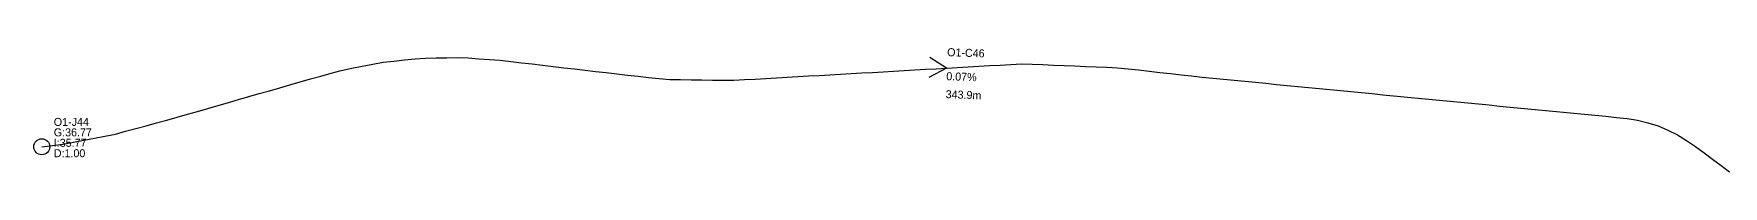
# Model space of a CAD drawing. Header units: metres. Extents: x 607160 to 610559, y 2613470 to 2618337.
# Drawn here: x 607279.2 to 607595.8, y 2615651.8 to 2615675 of the extents above; entities that cross this region are included whole.
import ezdxf

# ---------------------------------------------------------------- set-up
doc = ezdxf.new("R2010")
doc.units = ezdxf.units.M
for name, color, linetype in [('SW-DRAIN-LABELS', 3, 'Continuous'), ('SW-DRAIN-SUB-01', 1, 'Continuous'), ('SW-JUNCTIONS', 7, 'Continuous')]:
    doc.layers.add(name, color=color, linetype=linetype)

msp = doc.modelspace()

# ---------------------------------------------------------------- linework, layer by layer
at = {"layer": 'SW-DRAIN-SUB-01'}
for q in [(607447.09, 2615673.23), (607446.95, 2615669.49)]:
    msp.add_line((607450.26, 2615671.24), q, dxfattribs=at)
msp.add_lwpolyline([(607280.66, 2615656.52), (607282.65, 2615656.74), (607284.62, 2615657.03), (607286.59, 2615657.4), (607288.56, 2615657.77), (607290.52, 2615658.14), (607292.49, 2615658.51), (607294.45, 2615658.89), (607296.38, 2615659.42), (607298.31, 2615659.94), (607300.24, 2615660.46), (607302.17, 2615660.98), (607304.1, 2615661.51), (607306.02, 2615662.05), (607307.95, 2615662.6), (607309.87, 2615663.15), (607311.79, 2615663.71), (607313.71, 2615664.26), (607315.64, 2615664.81), (607317.56, 2615665.36), (607319.48, 2615665.91), (607321.4, 2615666.46), (607323.33, 2615667.01), (607325.25, 2615667.57), (607327.17, 2615668.12), (607329.09, 2615668.67), (607331.02, 2615669.22), (607332.95, 2615669.75), (607334.87, 2615670.29), (607336.8, 2615670.82), (607338.75, 2615671.26), (607340.72, 2615671.62), (607342.68, 2615671.99), (607344.65, 2615672.36), (607346.64, 2615672.57), (607348.63, 2615672.77), (607350.62, 2615672.97), (607352.61, 2615673.12), (607354.61, 2615673.15), (607356.61, 2615673.18), (607358.61, 2615673.22), (607360.61, 2615673.14), (607362.6, 2615673), (607364.6, 2615672.86), (607366.59, 2615672.72), (607368.58, 2615672.49), (607370.56, 2615672.25), (607372.55, 2615672.02), (607374.54, 2615671.79), (607376.52, 2615671.55), (607378.51, 2615671.32), (607380.49, 2615671.08), (607382.48, 2615670.85), (607384.47, 2615670.62), (607386.45, 2615670.39), (607388.44, 2615670.16), (607390.43, 2615669.94), (607392.42, 2615669.72), (607394.4, 2615669.49), (607396.39, 2615669.27), (607398.38, 2615669.11), (607400.38, 2615669.08), (607402.38, 2615669.05), (607404.38, 2615669.03), (607406.38, 2615669), (607408.38, 2615668.97), (607410.38, 2615668.97), (607412.38, 2615669.08), (607414.37, 2615669.2), (607416.37, 2615669.31), (607418.37, 2615669.42), (607420.36, 2615669.54), (607422.36, 2615669.65), (607424.36, 2615669.77), (607426.36, 2615669.88), (607428.35, 2615669.99), (607430.35, 2615670.11), (607432.35, 2615670.22), (607434.34, 2615670.33), (607436.34, 2615670.45), (607438.34, 2615670.56), (607440.33, 2615670.68), (607442.33, 2615670.79), (607444.33, 2615670.9), (607446.32, 2615671.02), (607448.32, 2615671.13), (607450.32, 2615671.25), (607452.31, 2615671.36), (607454.31, 2615671.47), (607456.31, 2615671.59), (607458.3, 2615671.7), (607460.3, 2615671.81), (607462.3, 2615671.93), (607464.29, 2615672.04), (607466.29, 2615671.98), (607468.29, 2615671.9), (607470.29, 2615671.81), (607472.29, 2615671.73), (607474.28, 2615671.64), (607476.28, 2615671.56), (607478.28, 2615671.47), (607480.28, 2615671.39), (607482.28, 2615671.31), (607484.27, 2615671.11), (607486.25, 2615670.89), (607488.24, 2615670.67), (607490.23, 2615670.45), (607492.22, 2615670.23), (607494.21, 2615670.01), (607496.19, 2615669.79), (607498.18, 2615669.57), (607500.17, 2615669.36), (607502.16, 2615669.17), (607504.15, 2615668.98), (607506.14, 2615668.78), (607508.13, 2615668.59), (607510.12, 2615668.4), (607512.12, 2615668.2), (607514.11, 2615668.01), (607516.1, 2615667.82), (607518.09, 2615667.63), (607520.08, 2615667.43), (607522.07, 2615667.24), (607524.06, 2615667.05), (607526.05, 2615666.85), (607528.04, 2615666.66), (607530.03, 2615666.47), (607532.02, 2615666.27), (607534.01, 2615666.08), (607536, 2615665.89), (607537.99, 2615665.7), (607539.98, 2615665.5), (607541.98, 2615665.31), (607543.97, 2615665.12), (607545.96, 2615664.92), (607547.95, 2615664.73), (607549.94, 2615664.54), (607551.93, 2615664.35), (607553.92, 2615664.15), (607555.91, 2615663.96), (607557.9, 2615663.77), (607559.89, 2615663.57), (607561.88, 2615663.38), (607563.87, 2615663.19), (607565.86, 2615662.99), (607567.85, 2615662.8), (607569.84, 2615662.61), (607571.84, 2615662.42), (607573.83, 2615662.22), (607575.82, 2615662.03), (607577.81, 2615661.84), (607579.77, 2615661.49), (607581.71, 2615661), (607583.63, 2615660.44), (607585.44, 2615659.6), (607587.25, 2615658.76), (607588.93, 2615657.68), (607590.6, 2615656.57), (607592.23, 2615655.41), (607593.83, 2615654.21), (607595.43, 2615653.01), (607597.03, 2615651.81)], dxfattribs=at)
at = {"layer": 'SW-JUNCTIONS'}
msp.add_circle((607280.66, 2615656.52), 1.5, dxfattribs=at)

# ---------------------------------------------------------------- texts
at = {"layer": 'SW-DRAIN-LABELS', "color": 3}
msp.add_text('O1-C46', height=1.5, rotation=-2.0775, dxfattribs=at).set_placement((607450.34, 2615673.49))
at = {"layer": 'SW-DRAIN-LABELS', "color": 2}
for s, p in [('0.07%', (607450.18, 2615668.99)), ('343.9m', (607450.06, 2615665.62))]:
    msp.add_text(s, height=1.5, rotation=-2.0775, dxfattribs=at).set_placement(p)
at = {"layer": 'SW-DRAIN-LABELS', "color": 7}
for s, p in [('O1-J44', (607282.91, 2615660.42)), ('G:36.77', (607282.91, 2615658.47))]:
    msp.add_text(s, height=1.5, dxfattribs=at).set_placement(p)
at = {"layer": 'SW-DRAIN-LABELS', "color": 4}
msp.add_text('I:35.77', height=1.5, dxfattribs=at).set_placement((607282.91, 2615656.52))
at = {"layer": 'SW-DRAIN-LABELS', "color": 6}
msp.add_text('D:1.00', height=1.5, dxfattribs=at).set_placement((607282.91, 2615654.57))

doc.saveas('drawing.dxf')
